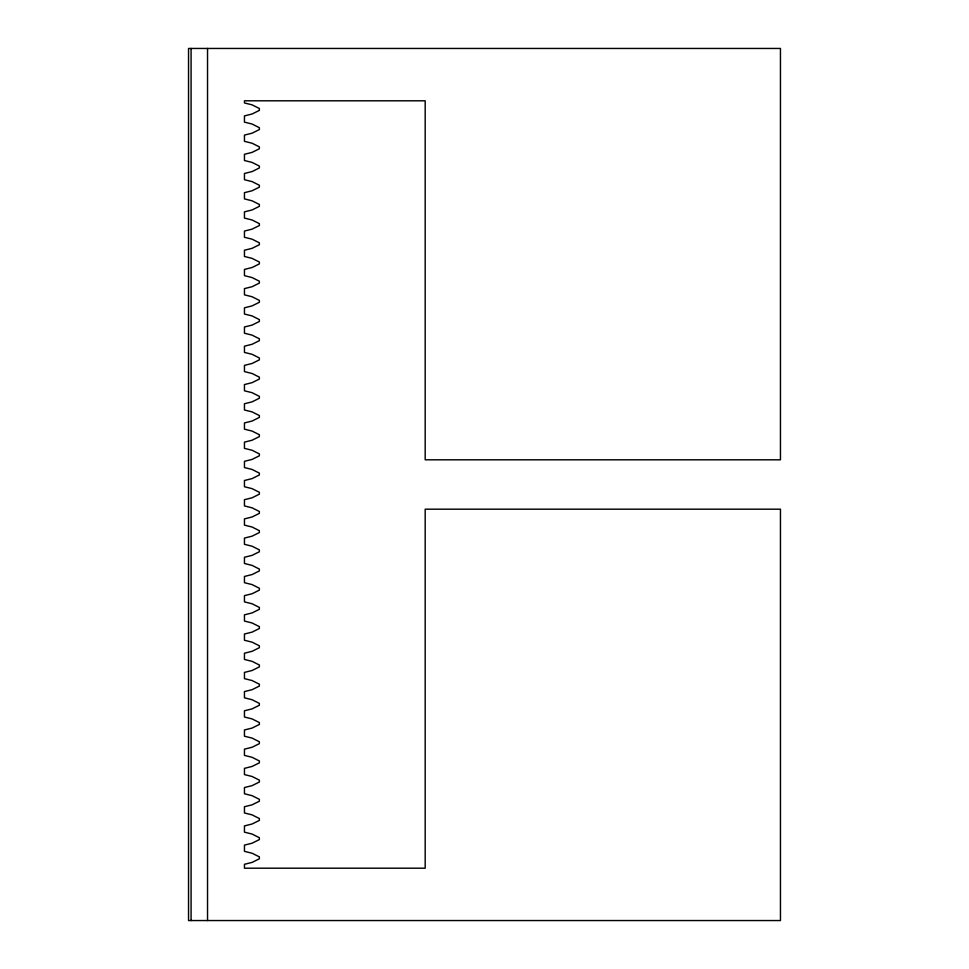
<?xml version="1.0" encoding="UTF-8"?>
<svg xmlns="http://www.w3.org/2000/svg" width="969" height="969" viewBox="0 0 969 969"><rect width="100%" height="100%" fill="white"/><g stroke="black" fill="none" stroke-linecap="round" stroke-linejoin="round"><path stroke-width="1.45" d="M207.536 48.45L207.536 920.55M191.087 48.45L191.087 920.55M259.353 110.393L252.085 114.003L244.454 115.905L244.454 122.142L252.085 124.044L259.353 127.702L259.353 129.58L252.085 133.189L244.454 135.091L244.454 141.329L252.085 143.23L259.353 146.888L259.353 148.766L252.085 152.387L244.454 154.277L244.454 160.515L252.085 162.417L259.353 166.074L259.353 167.952L252.085 171.574L244.454 173.475L244.454 179.713L252.085 181.603L259.353 185.273L259.353 187.15L252.085 190.76L244.454 192.661L244.454 198.899L252.085 200.801L259.353 204.459L259.353 206.336L252.085 209.958L244.454 211.848L244.454 218.086L252.085 219.987L259.353 223.645L259.353 225.523L252.085 229.144L244.454 231.046L244.454 237.284L252.085 239.173L259.353 242.831L259.353 244.721L252.085 248.33L244.454 250.232L244.454 256.47L252.085 258.372L259.353 262.03L259.353 263.907L252.085 267.517L244.454 269.418L244.454 275.656L252.085 277.558L259.353 281.216L259.353 283.093L252.085 286.715L244.454 288.605L244.454 294.842L252.085 296.744L259.353 300.402L259.353 302.28L252.085 305.901L244.454 307.803L244.454 314.041L252.085 315.93L259.353 319.6L259.353 321.478L252.085 325.087L244.454 326.989L244.454 333.227L252.085 335.129L259.353 338.787L259.353 340.664L252.085 344.274L244.454 346.175L244.454 352.413L252.085 354.315L259.353 357.973L259.353 359.85L252.085 363.472L244.454 365.361L244.454 371.599L252.085 373.501L259.353 377.159L259.353 379.049L252.085 382.658L244.454 384.56L244.454 390.798L252.085 392.687L259.353 396.357L259.353 398.235L252.085 401.844L244.454 403.746L244.454 409.984L252.085 411.886L259.353 415.544L259.353 417.421L252.085 421.043L244.454 422.932L244.454 429.17L252.085 431.072L259.353 434.73L259.353 436.607L252.085 440.229L244.454 442.13L244.454 448.368L252.085 450.258L259.353 453.916L259.353 455.805L252.085 459.415L244.454 461.317L244.454 467.555L252.085 469.456L259.353 473.114L259.353 474.992L252.085 478.601L244.454 480.503L244.454 486.741L252.085 488.642L259.353 492.3L259.353 494.178L252.085 497.8L244.454 499.689L244.454 505.927L252.085 507.829L259.353 511.487L259.353 513.364L252.085 516.986L244.454 518.887L244.454 525.125L252.085 527.015L259.353 530.685L259.353 532.562L252.085 536.172L244.454 538.074L244.454 544.312L252.085 546.213L259.353 549.871L259.353 551.749L252.085 555.37L244.454 557.26L244.454 563.498L252.085 565.399L259.353 569.057L259.353 570.935L252.085 574.556L244.454 576.458L244.454 582.696L252.085 584.586L259.353 588.244L259.353 590.133L252.085 593.743L244.454 595.644L244.454 601.882L252.085 603.784L259.353 607.442L259.353 609.319L252.085 612.929L244.454 614.831L244.454 621.068L252.085 622.97L259.353 626.628L259.353 628.506L252.085 632.127L244.454 634.017L244.454 640.255L252.085 642.156L259.353 645.814L259.353 647.692L252.085 651.313L244.454 653.215L244.454 659.453L252.085 661.342L259.353 665L259.353 666.89L252.085 670.5L244.454 672.401L244.454 678.639L252.085 680.541L259.353 684.199L259.353 686.076L252.085 689.686L244.454 691.587L244.454 697.825L252.085 699.727L259.353 703.385L259.353 705.262L252.085 708.884L244.454 710.774L244.454 717.012L252.085 718.913L259.353 722.571L259.353 724.461L252.085 728.07L244.454 729.972L244.454 736.21L252.085 738.099L259.353 741.769L259.353 743.647L252.085 747.256L244.454 749.158L244.454 755.396L252.085 757.298L259.353 760.956L259.353 762.833L252.085 766.455L244.454 768.344L244.454 774.582L252.085 776.484L259.353 780.142L259.353 782.019L252.085 785.641L244.454 787.543L244.454 793.781L252.085 795.67L259.353 799.328L259.353 801.218L252.085 804.827L244.454 806.729L244.454 812.967L252.085 814.868L259.353 818.526L259.353 820.404L252.085 824.013L244.454 825.915L244.454 832.153L252.085 834.055L259.353 837.713L259.353 839.59L252.085 843.212L244.454 845.101L244.454 851.339L252.085 853.241L259.353 856.862L259.353 858.776L252.085 862.398L244.454 864.3L244.454 868.2L425.185 868.2L425.185 509.185L780.457 509.185L780.457 920.55L188.543 920.55L188.543 48.45L780.457 48.45L780.457 459.815L425.185 459.815L425.185 100.8L244.454 100.8L244.454 102.956L252.085 104.846L259.353 108.504L259.353 110.393"/></g></svg>
